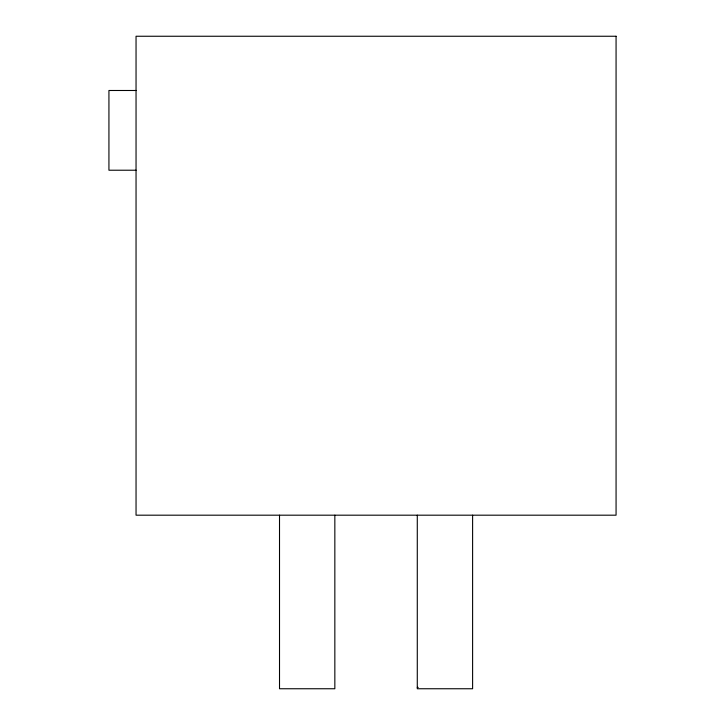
<?xml version="1.0" encoding="UTF-8"?>
<svg xmlns="http://www.w3.org/2000/svg" width="725" height="725" viewBox="0 0 725 725"><rect width="100%" height="100%" fill="white"/><g stroke="black" fill="none" stroke-linecap="round" stroke-linejoin="round"><path stroke-width="1.09" d="M136.046 90.489L108.931 90.489L108.931 170.221L136.046 170.221M417.283 687.391L418.225 687.391M472.609 515.185L472.609 688.75L417.283 688.75L417.283 515.185M334.841 515.185L334.841 688.75L279.515 688.75L279.515 515.185M616.069 36.25L136.046 36.25L136.046 515.185L616.069 515.185L616.069 36.25"/></g></svg>
